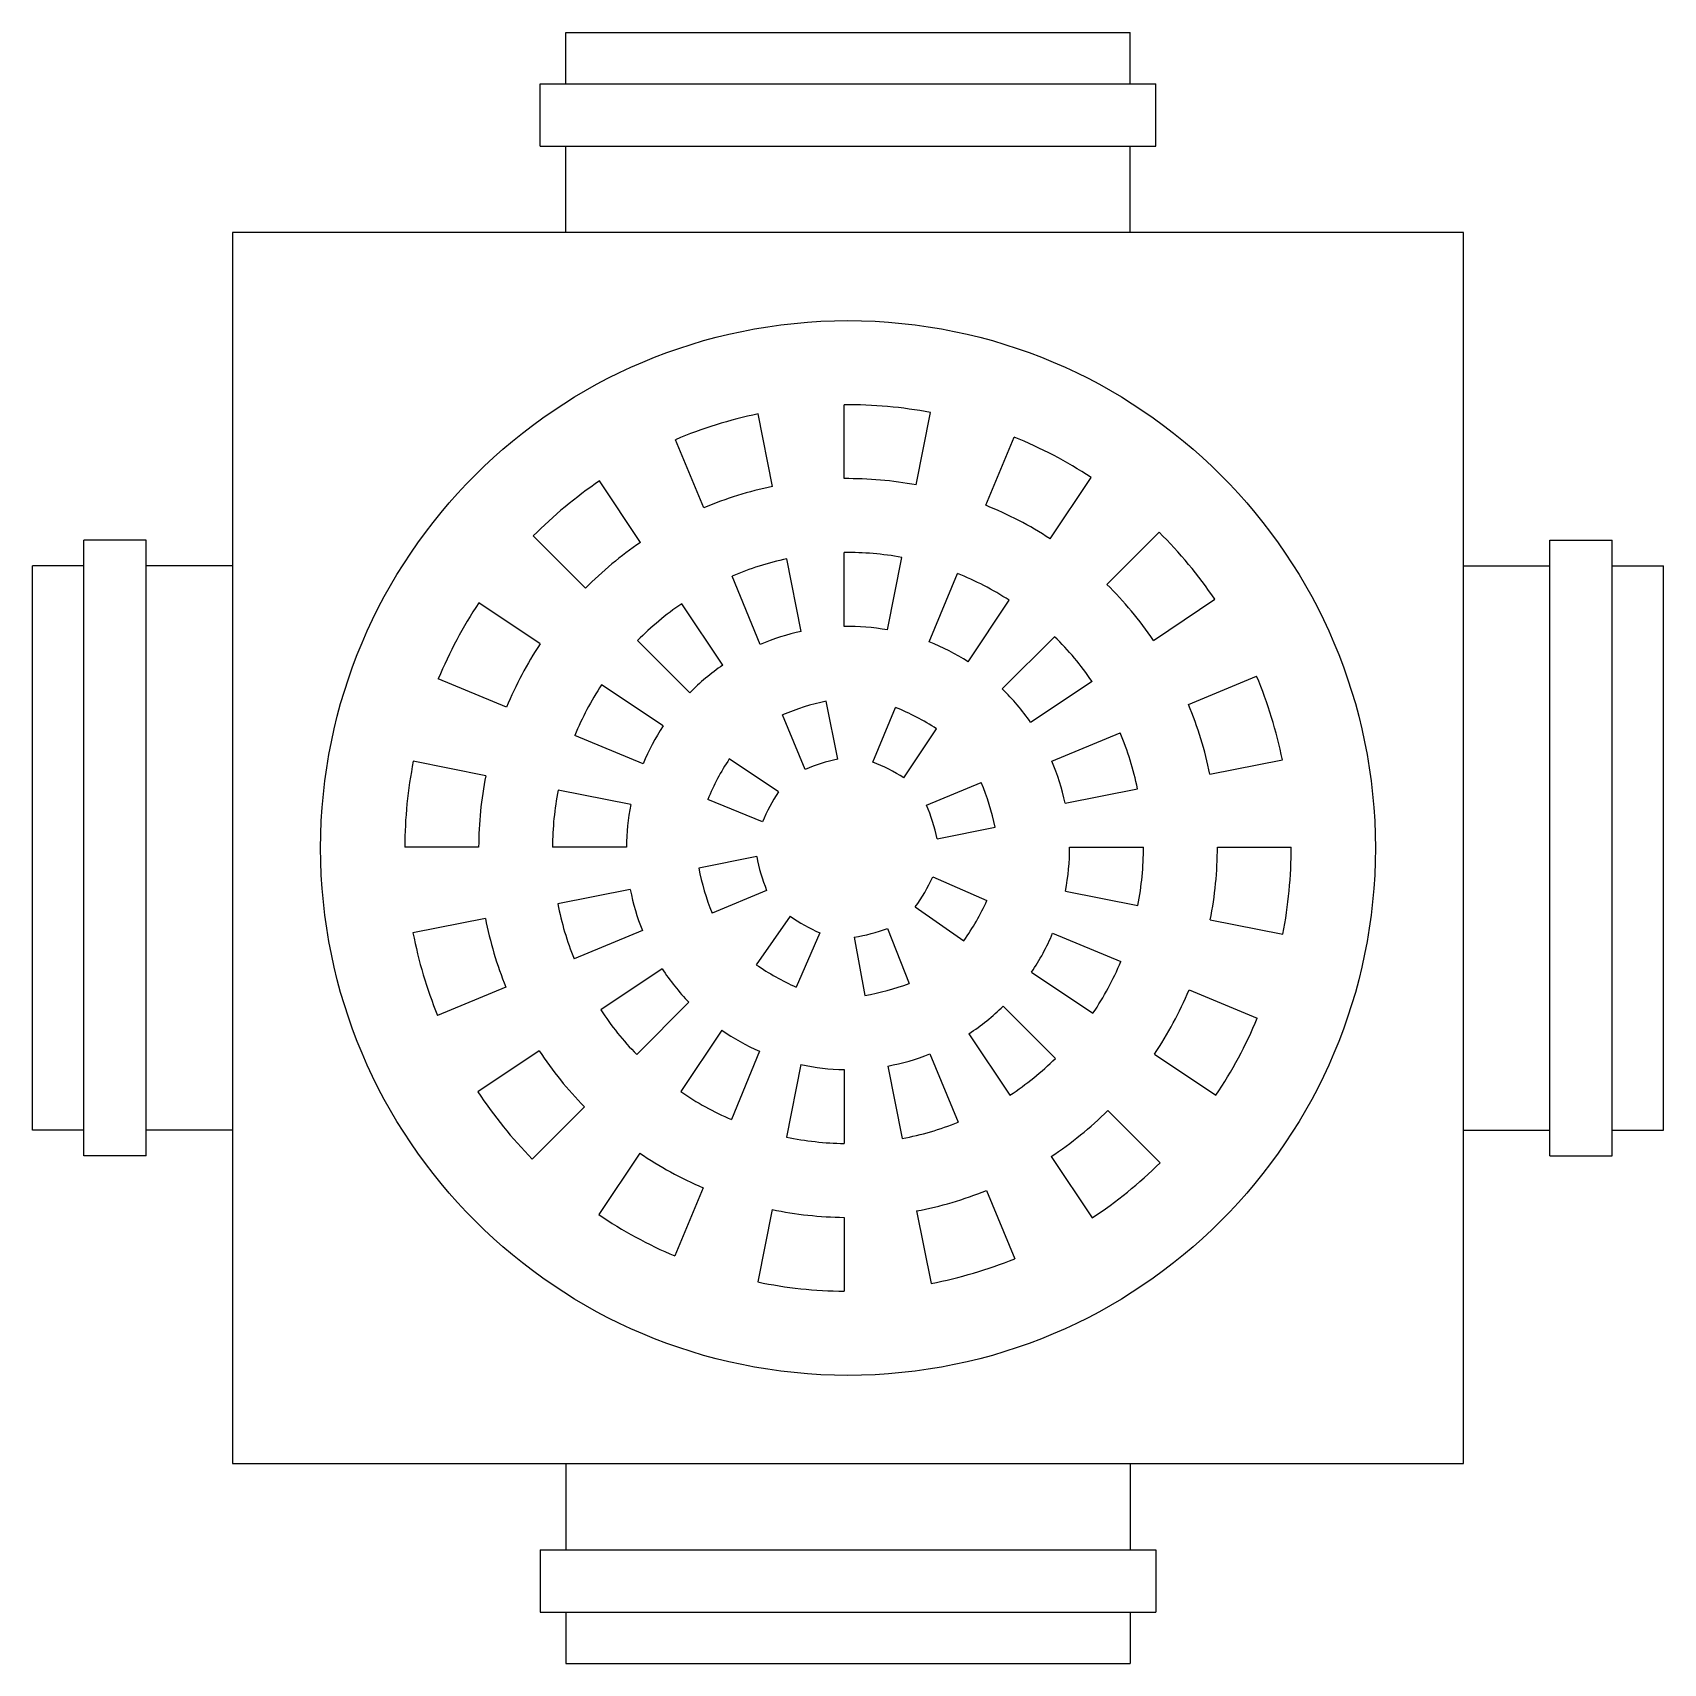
# Model space of a CAD drawing. Header units: millimetres. Extents: x 2679.493 to 2679.811, y 1409.304 to 1409.622.
import ezdxf

# ---------------------------------------------------------------- set-up
doc = ezdxf.new("R2010")
doc.units = ezdxf.units.MM

msp = doc.modelspace()

# ---------------------------------------------------------------- linework, layer by layer
for p, q in [((2679.596975171375, 1409.611888366895), (2679.596975171375, 1409.621888366893)), ((2679.596975171375, 1409.621888366893), (2679.706975171347, 1409.621888366893)), ((2679.706975171347, 1409.611888366895), (2679.706975171347, 1409.621888366893)), ((2679.591975171376, 1409.611888366895), (2679.596975171375, 1409.611888366895)), ((2679.591975171376, 1409.599740123616), (2679.591975171376, 1409.611888366895)), ((2679.596975171375, 1409.611888366895), (2679.706975171347, 1409.611888366895)), ((2679.706975171347, 1409.611888366895), (2679.711975171346, 1409.611888366895)), ((2679.711975171346, 1409.599740123616), (2679.711975171346, 1409.611888366895)), ((2679.591975171376, 1409.599740123616), (2679.596975171375, 1409.599740123616)), ((2679.596975171375, 1409.582888366893), (2679.596975171375, 1409.599740123616)), ((2679.596975171375, 1409.599740123616), (2679.706975171347, 1409.599740123616)), ((2679.706975171347, 1409.582888366893), (2679.706975171347, 1409.599740123616)), ((2679.706975171347, 1409.599740123616), (2679.711975171346, 1409.599740123616)), ((2679.771975171361, 1409.582888366893), (2679.531975171361, 1409.582888366893)), ((2679.531975171361, 1409.582888366893), (2679.531975171361, 1409.342888366893)), ((2679.771975171361, 1409.342888366893), (2679.771975171361, 1409.582888366893)), ((2679.651234157436, 1409.534910795452), (2679.651234157436, 1409.549316678893)), ((2679.66527641081, 1409.533675769348), (2679.668086867153, 1409.54780488752)), ((2679.637248162734, 1409.533392937908), (2679.634437731001, 1409.547521932352)), ((2679.623848382089, 1409.529195704665), (2679.61833556698, 1409.542504817667)), ((2679.678836435562, 1409.52971838861), (2679.684349339873, 1409.543027716965)), ((2679.691387699535, 1409.523174616902), (2679.699391162532, 1409.535152645746)), ((2679.61153704038, 1409.522491528553), (2679.603533746581, 1409.534469304174)), ((2679.515123414638, 1409.522888366878), (2679.502975171359, 1409.522888366878)), ((2679.502975171359, 1409.517888366879), (2679.502975171359, 1409.522888366878)), ((2679.515123414638, 1409.517888366879), (2679.515123414638, 1409.522888366878)), ((2679.600771274261, 1409.513543477581), (2679.590585102451, 1409.523729649391)), ((2679.702436656082, 1409.514283093052), (2679.712623060977, 1409.524469497947)), ((2679.788826928085, 1409.522888366878), (2679.800975171363, 1409.522888366878)), ((2679.788826928085, 1409.517888366879), (2679.788826928085, 1409.522888366878)), ((2679.800975171363, 1409.517888366879), (2679.800975171363, 1409.522888366878)), ((2679.642869240717, 1409.505133870574), (2679.640058648094, 1409.519263673865)), ((2679.651234157436, 1409.506097757684), (2679.651234157436, 1409.520504594306)), ((2679.659655234367, 1409.505416207027), (2679.66246588853, 1409.5195463197)), ((2679.502975171359, 1409.517888366879), (2679.492975171362, 1409.517888366879)), ((2679.492975171362, 1409.407888366907), (2679.492975171362, 1409.517888366879)), ((2679.502975171359, 1409.407888366907), (2679.502975171359, 1409.517888366879)), ((2679.531975171361, 1409.517888366879), (2679.515123414638, 1409.517888366879)), ((2679.515123414638, 1409.407888366907), (2679.515123414638, 1409.517888366879)), ((2679.667810117808, 1409.503098502745), (2679.673323403975, 1409.516408752983)), ((2679.771975171362, 1409.517888366879), (2679.788826928085, 1409.517888366879)), ((2679.788826928085, 1409.407888366907), (2679.788826928085, 1409.517888366879)), ((2679.800975171363, 1409.517888366879), (2679.810975171361, 1409.517888366879)), ((2679.800975171363, 1409.407888366907), (2679.800975171363, 1409.517888366879)), ((2679.810975171361, 1409.407888366907), (2679.810975171361, 1409.517888366879)), ((2679.634874342987, 1409.502576680326), (2679.629361279864, 1409.515886392086)), ((2679.591947984683, 1409.502694348563), (2679.579970397614, 1409.510697516376)), ((2679.627543961519, 1409.498535478134), (2679.619540417562, 1409.510513628141)), ((2679.675380101528, 1409.49921755348), (2679.683384068543, 1409.511196336638)), ((2679.711543398645, 1409.503377941051), (2679.723521238926, 1409.511381278055)), ((2679.621143864282, 1409.49317088756), (2679.61095750767, 1409.503357244172)), ((2679.68206313364, 1409.493909570611), (2679.692250073032, 1409.504096510002)), ((2679.585391117727, 1409.490353674441), (2679.572082391845, 1409.495866329199)), ((2679.615903280865, 1409.486687931389), (2679.603925602264, 1409.494691160363)), ((2679.699565401239, 1409.49537449906), (2679.687587089565, 1409.48737084708)), ((2679.718340895062, 1409.490877115257), (2679.731649836277, 1409.496389859209)), ((2679.64999798395, 1409.480233307173), (2679.647749509851, 1409.491537149806)), ((2679.643602065766, 1409.478187554973), (2679.639191615267, 1409.488835324382)), ((2679.656800752124, 1409.479651303845), (2679.661211381057, 1409.490299504037)), ((2679.612008593501, 1409.479328354979), (2679.598699849611, 1409.484841017197)), ((2679.662856739101, 1409.476546544434), (2679.669259912712, 1409.48612957096)), ((2679.691722557925, 1409.479851439007), (2679.705031840172, 1409.48536432422)), ((2679.58134148604, 1409.476983111135), (2679.567213028555, 1409.479793436062)), ((2679.638402002738, 1409.473853039866), (2679.628819859857, 1409.480255623045)), ((2679.722551708076, 1409.477266537239), (2679.736680289276, 1409.480076886774)), ((2679.667285825541, 1409.471263801835), (2679.677933251338, 1409.475674110005)), ((2679.609598405401, 1409.471362460411), (2679.595469944624, 1409.474172785991)), ((2679.635286252847, 1409.467965378739), (2679.624639257734, 1409.472375508513)), ((2679.694294293852, 1409.47164578808), (2679.708423063921, 1409.474456175183)), ((2679.669343214282, 1409.464699281093), (2679.680646230337, 1409.466947590775)), ((2679.579949187399, 1409.463080594406), (2679.56554389655, 1409.463080594406)), ((2679.6087598546, 1409.463080594406), (2679.594354499623, 1409.463080594406)), ((2679.695190488122, 1409.463080594406), (2679.7095958431, 1409.463080594406)), ((2679.724001155324, 1409.463080594406), (2679.738406446172, 1409.463080594406)), ((2679.634176909211, 1409.461220321868), (2679.622873662274, 1409.458971966262)), ((2679.668511132421, 1409.457267268089), (2679.67907593659, 1409.452660757202)), ((2679.60952608026, 1409.454784342036), (2679.595397310191, 1409.451973954933)), ((2679.63611330531, 1409.45461909841), (2679.625466096999, 1409.450208880326)), ((2679.694369093279, 1409.454500522201), (2679.708497554056, 1409.45169019662)), ((2679.581268666036, 1409.449163592877), (2679.567140084835, 1409.446353243342)), ((2679.640673258651, 1409.449597789557), (2679.634094845136, 1409.440135642594)), ((2679.665091410779, 1409.451383390697), (2679.674554628714, 1409.444804232604)), ((2679.611874821466, 1409.446777423641), (2679.59856553922, 1409.441264538429)), ((2679.646475469799, 1409.446325665363), (2679.641869383675, 1409.435761835367)), ((2679.659680621347, 1409.447219289303), (2679.663893730719, 1409.436491651937)), ((2679.691860636647, 1409.446252555725), (2679.705169380537, 1409.440739893508)), ((2679.722626012639, 1409.448879871475), (2679.736754470125, 1409.44606954655)), ((2679.653192936214, 1409.445486426618), (2679.655232191982, 1409.43414321266)), ((2679.615728217921, 1409.439356284103), (2679.603749906245, 1409.431352632123)), ((2679.687767216749, 1409.438669984595), (2679.699744895352, 1409.430666755621)), ((2679.58525648433, 1409.435751747391), (2679.571947543114, 1409.430239003439)), ((2679.71847811242, 1409.435227236264), (2679.731786838302, 1409.429714581506)), ((2679.620953967644, 1409.432800404614), (2679.610767028253, 1409.422613465223)), ((2679.682257692029, 1409.432057059813), (2679.692444048641, 1409.421870703201)), ((2679.627368058452, 1409.427362453134), (2679.619364091438, 1409.415383669976)), ((2679.675559388591, 1409.426675313281), (2679.683562932548, 1409.414697163274)), ((2679.591771908839, 1409.423349190131), (2679.579794068559, 1409.415345853128)), ((2679.63473930964, 1409.423258509148), (2679.629226023473, 1409.409948258909)), ((2679.642795924547, 1409.42065873296), (2679.639985270383, 1409.406528620286)), ((2679.667946935217, 1409.422732379624), (2679.673459998339, 1409.409422667863)), ((2679.711722512931, 1409.422663567421), (2679.7237001, 1409.414660399608)), ((2679.651234157436, 1409.419678976102), (2679.651234157436, 1409.40527213948)), ((2679.659729042766, 1409.420373921907), (2679.662539635389, 1409.406244118616)), ((2679.600580445202, 1409.412426882172), (2679.590394040307, 1409.402240477277)), ((2679.70263028205, 1409.411684469791), (2679.712816453859, 1409.401498297983)), ((2679.502975171359, 1409.407888366907), (2679.492975171362, 1409.407888366907)), ((2679.502975171359, 1409.402888366908), (2679.502975171359, 1409.407888366907)), ((2679.515123414638, 1409.402888366908), (2679.515123414638, 1409.407888366907)), ((2679.531975171361, 1409.407888366906), (2679.515123414638, 1409.407888366906)), ((2679.771975171362, 1409.407888366906), (2679.788826928085, 1409.407888366906)), ((2679.788826928085, 1409.402888366908), (2679.788826928085, 1409.407888366907)), ((2679.800975171363, 1409.402888366908), (2679.800975171363, 1409.407888366907)), ((2679.800975171363, 1409.407888366907), (2679.810975171361, 1409.407888366907)), ((2679.515123414638, 1409.402888366908), (2679.502975171359, 1409.402888366908)), ((2679.611360460445, 1409.403405389711), (2679.603356997448, 1409.391427360868)), ((2679.69156630973, 1409.402719262862), (2679.699569603529, 1409.390741487242)), ((2679.788826928085, 1409.402888366908), (2679.800975171363, 1409.402888366908)), ((2679.623712991886, 1409.396638623282), (2679.618200087575, 1409.383329294928)), ((2679.678972896114, 1409.396113355284), (2679.684485711223, 1409.382804242282)), ((2679.637174748104, 1409.392399170638), (2679.63436429176, 1409.378270052466)), ((2679.665350120749, 1409.392114854573), (2679.668160552482, 1409.37798586013)), ((2679.651234157436, 1409.390865938334), (2679.651234157436, 1409.376460054893)), ((2679.531975171361, 1409.342888366893), (2679.771975171361, 1409.342888366893)), ((2679.596975171375, 1409.342888366893), (2679.596975171375, 1409.326036610169)), ((2679.706975171347, 1409.342888366893), (2679.706975171347, 1409.326036610169)), ((2679.591975171376, 1409.326036610169), (2679.596975171375, 1409.326036610169)), ((2679.591975171376, 1409.326036610169), (2679.591975171376, 1409.313888366891)), ((2679.596975171375, 1409.326036610169), (2679.706975171347, 1409.326036610169)), ((2679.706975171347, 1409.326036610169), (2679.711975171346, 1409.326036610169)), ((2679.711975171346, 1409.326036610169), (2679.711975171346, 1409.313888366891)), ((2679.591975171376, 1409.313888366891), (2679.596975171375, 1409.313888366891)), ((2679.596975171375, 1409.313888366891), (2679.596975171375, 1409.303888366893)), ((2679.596975171375, 1409.313888366891), (2679.706975171347, 1409.313888366891)), ((2679.706975171347, 1409.313888366891), (2679.706975171347, 1409.303888366893)), ((2679.706975171347, 1409.313888366891), (2679.711975171346, 1409.313888366891)), ((2679.596975171375, 1409.303888366893), (2679.706975171347, 1409.303888366893))]:
    msp.add_line(p, q)
msp.add_circle((2679.651975171361, 1409.462888366893), 0.1028357496471851)
for centre, radius, start, end in [((2679.651975171361, 1409.462888366893), 0.08643148857189807, 79.25664906757211, 90.49122711326864), ((2679.651975171361, 1409.462888366893), 0.08643148857189807, 101.7069272179328, 112.9050677576368), ((2679.651975171361, 1409.462888366893), 0.08643148857189807, 56.72923642040703, 68.00260029422391), ((2679.651975171361, 1409.462888366893), 0.08643148857189807, 124.087641949127, 135.2572411550599), ((2679.651975171361, 1409.462888366893), 0.07202624047658172, 101.7983152189325, 112.9860830908295), ((2679.651975171361, 1409.462888366893), 0.07202624047658172, 79.35798236747047, 90.58947571358306), ((2679.651975171361, 1409.462888366893), 0.07202624047658172, 56.82508665503152, 68.10312375656147), ((2679.651975171361, 1409.462888366893), 0.07202624047658172, 124.1551713707677, 135.3086898423891), ((2679.651975171361, 1409.462888366893), 0.08643148857189807, 34.12886341103453, 45.43745549444012), ((2679.651975171361, 1409.462888366893), 0.05762099238126538, 101.9353999087368, 113.1076079635886), ((2679.651975171361, 1409.462888366893), 0.05762099238126538, 79.50998598244638, 90.7368519544257), ((2679.651975171361, 1409.462888366893), 0.05762099238126538, 56.9688651087299, 68.25391252795265), ((2679.651975171361, 1409.462888366893), 0.07202624047658172, 34.20463755102171, 45.52494883749059), ((2679.651975171361, 1409.462888366893), 0.08643148857189807, 146.4169552229367, 157.5702537135929), ((2679.651975171361, 1409.462888366893), 0.05762099238126538, 124.2564665879548, 135.3858633530531), ((2679.651975171361, 1409.462888366893), 0.04321574428594903, 102.1638834991547, 113.310155762967), ((2679.651975171361, 1409.462888366893), 0.04321574428594903, 79.76333775705842, 90.98249033909266), ((2679.651975171361, 1409.462888366893), 0.05762099238126538, 34.31830029344123, 45.65619121115528), ((2679.651975171361, 1409.462888366893), 0.07202624047658172, 146.4503463922694, 157.5843044655934), ((2679.651975171361, 1409.462888366893), 0.04321574428594903, 57.20850637267207, 68.5052392680096), ((2679.651975171361, 1409.462888366893), 0.04321574428594903, 124.4252956242384, 135.5144874956463), ((2679.651975171361, 1409.462888366893), 0.05762099238126538, 146.5004332773918, 157.6053806033918), ((2679.651975171361, 1409.462888366893), 0.04321574428594903, 34.50774338874252, 45.87493649245366), ((2679.651975171361, 1409.462888366893), 0.08643148857189807, 11.47081291477692, 22.80571210420085), ((2679.657282728465, 1409.446436904227), 0.04609679390501231, 101.9353999087368, 113.1076079635886), ((2679.651975171361, 1409.462888366893), 0.07202624047658172, 11.51497578635257, 22.86685529096649), ((2679.644132794966, 1409.447483195165), 0.04609679390501231, 56.9688651087299, 68.25391252795265), ((2679.651975171361, 1409.462888366893), 0.04321574428594903, 146.5839118635109, 157.6405075328099), ((2679.651975171361, 1409.462888366893), 0.05762099238126538, 11.58122039709184, 22.95857087622496), ((2679.651975171361, 1409.462888366893), 0.08643148857189807, 168.7208525939165, 179.8725715077267), ((2679.667259515135, 1409.454813388269), 0.04609679390501231, 146.5004332773918, 157.6053806033918), ((2679.657282728465, 1409.446436904227), 0.03457259542875923, 102.1638834991547, 113.310155762967), ((2679.644132794966, 1409.447483195165), 0.03457259542875923, 57.20850637267207, 68.5052392680096), ((2679.651975171361, 1409.462888366893), 0.04321574428594903, 11.69162910930956, 23.11143291232139), ((2679.651975171361, 1409.462888366893), 0.07202624047658172, 168.7150231120308, 179.8470857537797), ((2679.63548791629, 1409.457693344144), 0.04609679390501231, 11.58122039709184, 22.95857087622496), ((2679.651975171361, 1409.462888366893), 0.05762099238126538, 168.706278888503, 179.8088570646063), ((2679.667259515135, 1409.454813388269), 0.03457259542875923, 146.5839118635109, 157.6405075328099), ((2679.651975171361, 1409.462888366893), 0.04321574428594903, 168.6917051802764, 179.7451423851145), ((2679.63548791629, 1409.457693344144), 0.03457259542875923, 11.69162910930956, 23.11143291232139), ((2679.651975171361, 1409.462888366893), 0.04321574428594903, 348.8082948197207, 0.2548576148854871), ((2679.651975171361, 1409.462888366893), 0.05762099238126538, 348.7937211114834, 0.1911429353937177), ((2679.651975171361, 1409.462888366893), 0.07202624047658172, 348.7849768879794, 0.1529142461957334), ((2679.651975171361, 1409.462888366893), 0.08643148857189807, 348.7791474060937, 0.1274284922733152), ((2679.668155246829, 1409.467602870525), 0.04609679390501231, 190.7914291237757, 202.1687796029373), ((2679.668155246829, 1409.467602870525), 0.03457259542875923, 190.638567087673, 202.0583708906935), ((2679.637055633732, 1409.471613555303), 0.03457259542875923, 324.1863912345219, 335.4831241298681), ((2679.651975171361, 1409.462888366893), 0.04321574428594903, 190.8083708906962, 201.8885670876584), ((2679.637055633732, 1409.471613555303), 0.04609679390501231, 324.4377179745613, 335.722765393774), ((2679.651975171361, 1409.462888366893), 0.07202624047658172, 190.9850242136509, 202.1331447090345), ((2679.651975171361, 1409.462888366893), 0.05762099238126538, 190.9187796029322, 202.04142912377), ((2679.660478007733, 1409.477935684125), 0.03457259542875923, 235.0511229697202, 246.107718639033), ((2679.651975171361, 1409.462888366893), 0.08643148857189807, 191.0291870852217, 202.1942878957778), ((2679.647557362241, 1409.479596610737), 0.03457259542875923, 279.3814747395685, 290.5277470033816), ((2679.651975171361, 1409.462888366893), 0.04321574428594903, 325.9160881364941, 337.3594924671976), ((2679.660478007733, 1409.477935684125), 0.04609679390501231, 235.0862498991193, 246.1911972251135), ((2679.651975171361, 1409.462888366893), 0.05762099238126538, 325.9995667225895, 337.3946193966142), ((2679.651975171361, 1409.462888366893), 0.04321574428594903, 212.9922566112597, 224.1250635075811), ((2679.647557362241, 1409.479596610737), 0.04609679390501231, 279.5840225389366, 290.7562305938084), ((2679.651975171361, 1409.462888366893), 0.07202624047658172, 326.0496536077134, 337.4156955343882), ((2679.651975171361, 1409.462888366893), 0.05762099238126538, 213.1816997065554, 224.3438087888478), ((2679.651975171361, 1409.462888366893), 0.04321574428594903, 303.074704375776, 314.4855125043507), ((2679.651975171361, 1409.462888366893), 0.04321574428594903, 235.2914936273387, 246.4947607320133), ((2679.651975171361, 1409.462888366893), 0.08643148857189807, 326.0830447770784, 337.4297462864018), ((2679.651975171361, 1409.462888366893), 0.07202624047658172, 213.2953624489693, 224.4750511625114), ((2679.651975171361, 1409.462888366893), 0.04321574428594903, 257.7366622429166, 269.0175096609073), ((2679.651975171361, 1409.462888366893), 0.04321574428594903, 280.336116500861, 291.6898442370547), ((2679.651975171361, 1409.462888366893), 0.05762099238126538, 303.2435334120367, 314.6141366469459), ((2679.651975171361, 1409.462888366893), 0.08643148857189807, 213.3711365889908, 224.5625445055538), ((2679.651975171361, 1409.462888366893), 0.05762099238126538, 235.5311348912478, 246.7460874720188), ((2679.651975171361, 1409.462888366893), 0.07202624047658172, 303.3448286292168, 314.691310157612), ((2679.651975171361, 1409.462888366893), 0.05762099238126538, 280.5646000912679, 291.8923920364127), ((2679.651975171361, 1409.462888366893), 0.05762099238126538, 257.9900140175576, 269.2631480455511), ((2679.651975171361, 1409.462888366893), 0.07202624047658172, 235.6749133449147, 246.8968762434276), ((2679.651975171361, 1409.462888366893), 0.08643148857189807, 303.4123580508706, 314.7427588449402), ((2679.651975171361, 1409.462888366893), 0.07202624047658172, 280.7016847810816, 292.0139169091563), ((2679.651975171361, 1409.462888366893), 0.07202624047658172, 258.1420176325045, 269.4105242864169), ((2679.651975171361, 1409.462888366893), 0.08643148857189807, 235.7707635795883, 246.9973997057859), ((2679.651975171361, 1409.462888366893), 0.08643148857189807, 280.7930727820469, 292.09493224238), ((2679.651975171361, 1409.462888366893), 0.08643148857189807, 258.2433509324454, 269.5087728867314)]:
    msp.add_arc(centre, radius, start, end)

doc.saveas('drawing.dxf')
